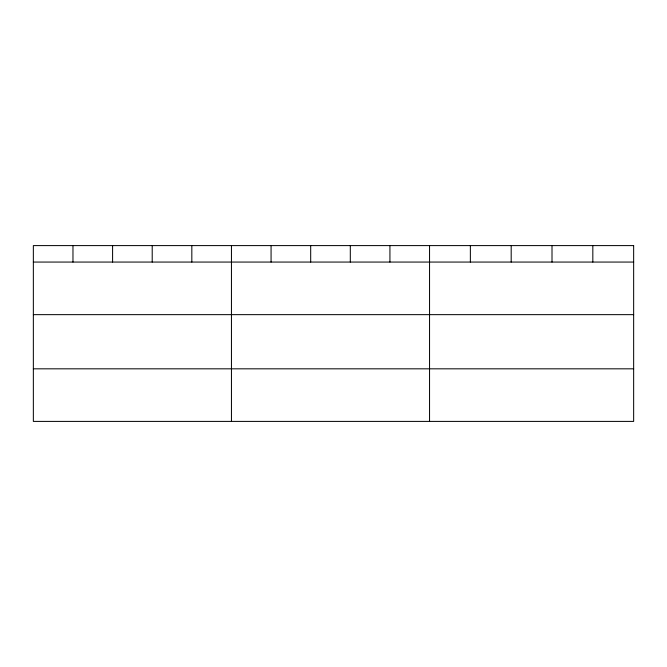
<?xml version="1.0" encoding="UTF-8"?>
<svg xmlns="http://www.w3.org/2000/svg" width="667" height="667" viewBox="0 0 667 667"><rect width="100%" height="100%" fill="white"/><g stroke="black" fill="none" stroke-linecap="round" stroke-linejoin="round"><path stroke-width="1" d="M33.35 262.064L633.65 262.064M33.35 314.649L633.65 314.649M33.35 368.826L633.65 368.826M592.83 245.598L592.83 262.064M552.009 245.598L552.009 262.064M511.189 245.598L511.189 262.064M470.368 245.598L470.368 262.064M429.548 245.598L429.548 421.402M389.928 245.598L389.928 262.064M350.308 245.598L350.308 262.064M310.689 245.598L310.689 262.064M271.069 245.598L271.069 262.064M231.449 245.598L231.449 421.402M191.829 245.598L191.829 262.064M152.209 245.598L152.209 262.064M112.59 245.598L112.59 262.064M72.97 245.598L72.97 262.064M633.65 245.598L33.35 245.598L33.35 421.402L633.65 421.402L633.65 245.598"/></g></svg>
